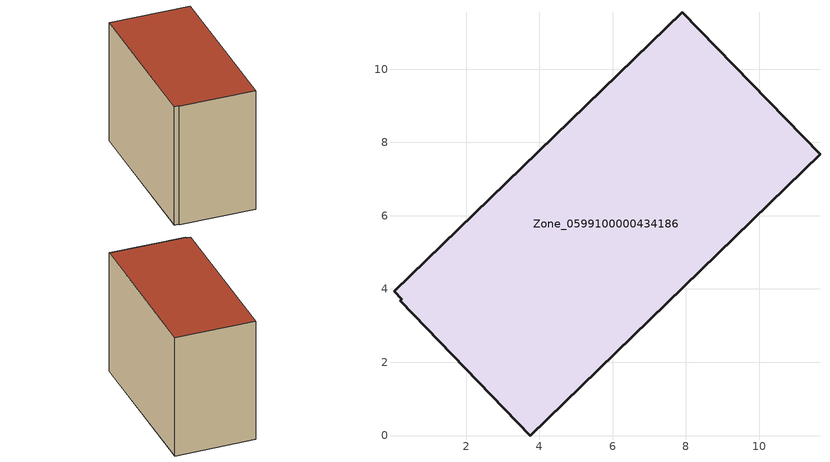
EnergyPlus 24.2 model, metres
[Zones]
Zone_0599100000434186
 floor ground (C_G): 0.05,3.93 7.9,11.55 11.66,7.67 3.75,0 0.2,3.68 0.24,3.72 z0
 wall outside (C_F): 3.75,0 11.66,7.67 7.9,11.55 0.05,3.93 0.24,3.72 0.2,3.68 3.75,0 z0:8.53
 roof outside (C_R): 7.9,11.55 0.05,3.93 0.24,3.72 0.2,3.68 3.75,0 11.66,7.67 z8.53
[BUILDING]
Pand.0599100000434186: North Axis=0; Terrain=City; Loads Convergence Tolerance Value=0.04; Temperature Convergence Tolerance Value=0.4; Solar Distribution=FullExterior; Maximum Number of Warmup Days=25; Minimum Number of Warmup Days=1
[Site:Location]
Rotterdam.The.Hague.AP_ZH_NLD Design_Conditions: Latitude=51.96; Longitude=4.45; Time Zone=1; Elevation=-4.5
[SITE:GROUNDTEMPERATURE:BUILDINGSURFACE]
18, 18, 18, 18, 18, 18, 18, 18, 18, 18, 18, 18
[MATERIAL] Thermal Absorptance=0.9; Solar Absorptance=0.7; Visible Absorptance=0.7
Name | Roughness | Thickness | Conductivity | Density | Specific Heat
G.TI.2006-2014 | MediumSmooth | 0.15 | 0.06 | 540 | 1210
F.TI.2006-2014 | Rough | 0.3 | 0.12 | 1920 | 840
R.TI.2006-2014 | MediumRough | 0.2 | 0.08 | 1500 | 1000
[CONSTRUCTION]
C_G: G.TI.2006-2014
C_F: F.TI.2006-2014
C_R: R.TI.2006-2014
[ZONE]
Zone_0599100000434186: Type=1; Multiplier=1; Ceiling Height=Autocalculate; Volume=Autocalculate; Floor Area=autocalculate; Part of Total Floor Area=Yes
[ZONEINFILTRATION:DESIGNFLOWRATE]
Infil_Zone_0599100000434186: Zone or ZoneList or Space or SpaceList=Zone_0599100000434186; Schedule=AlwaysOn; Design Flow Rate Calculation Method=Flow/Area; Flow Rate per Floor Area=0.0015; Constant Term Coefficient=1; Temperature Term Coefficient=0; Velocity Term Coefficient=0; Velocity Squared Term Coefficient=0
[HVACTEMPLATE:ZONE:IDEALLOADSAIRSYSTEM]
Zone_0599100000434186: Maximum Heating Supply Air Temperature=50; Minimum Cooling Supply Air Temperature=13; Maximum Heating Supply Air Humidity Ratio=0.0156; Minimum Cooling Supply Air Humidity Ratio=0.0077; Heating Limit=NoLimit; Cooling Limit=NoLimit; Dehumidification Control Type=ConstantSensibleHeatRatio; Cooling Sensible Heat Ratio=0.7; Dehumidification Setpoint=60; Humidification Control Type=None; Humidification Setpoint=30; Outdoor Air Method=None; Outdoor Air Flow Rate per Person=0.00944; Outdoor Air Flow Rate per Zone Floor Area=0; Outdoor Air Flow Rate per Zone=0; Demand Controlled Ventilation Type=None; Outdoor Air Economizer Type=NoEconomizer; Heat Recovery Type=None; Sensible Heat Recovery Effectiveness=0.7; Latent Heat Recovery Effectiveness=0.65
[ZONECONTROL:THERMOSTAT]
ThermostatControl_Zone_0599100000434186: Zone or ZoneList=Zone_0599100000434186; Control Type Schedule=DualSetpointControlType; Control 1=Thermostat_Zone_0599100000434186; Temperature Difference Between Cutout And Setpoint=0
[THERMOSTATSETPOINT:DUALSETPOINT]
Thermostat_Zone_0599100000434186: Heating Setpoint Temperature Schedule=HeatingSetpoint_Zone_0599100000434186; Cooling Setpoint Temperature Schedule=CoolingSetpoint_Zone_0599100000434186
[SCHEDULE:COMPACT]
HeatingSetpoint_Zone_0599100000434186: Through: 12/31, For: AllDays, Until: 24:00, 21
CoolingSetpoint_Zone_0599100000434186: Through: 12/31, For: AllDays, Until: 24:00, 24
DualSetpointControlType: Through: 12/31, For: AllDays, Until: 24:00, 4
AlwaysOn: Through: 12/31, For: AllDays, Until: 24:00, 1
